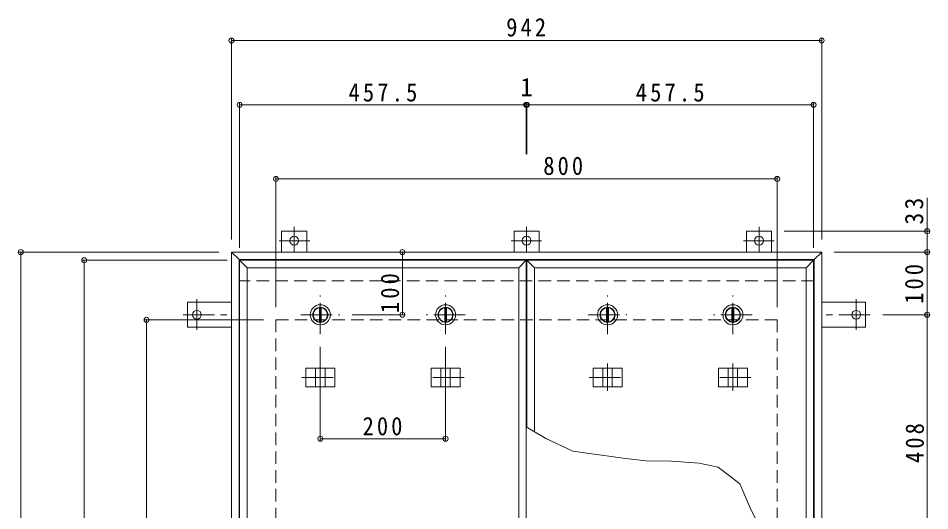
# Model space of a CAD drawing. Units: millimetres on the paper, enlarged 2 times, with parts at other scales. Extents: x -524 to 544, y -392 to 371.
# Drawn here: x -442 to -151, y 94.3 to 251.5 of the extents above; entities that cross this region are included whole.
import ezdxf
from ezdxf.enums import TextEntityAlignment as Align

# ---------------------------------------------------------------- set-up
doc = ezdxf.new("R2010")
doc.units = ezdxf.units.MM
doc.header["$LTSCALE"] = 2
doc.header["$PDMODE"] = 32
doc.header["$PDSIZE"] = 1.6
doc.linetypes.add('CHAIN1', pattern=[8, 5, -1, 1, -1])
doc.linetypes.add('DASHED2', pattern=[3, 2, -1])
for name, color, linetype, lineweight in [('0-1_躯体', 2, 'DASHED2', 9), ('0-2_仕上', 3, 'Continuous', 9), ('0-3_建具', 4, 'Continuous', 9), ('0-5_寸法', 4, 'Continuous', 9), ('0-C', 2, 'Continuous', 9), ('0-E', 3, 'Continuous', 9), ('0-F', 7, 'Continuous', 9)]:
    doc.layers.add(name, color=color, linetype=linetype, lineweight=lineweight)
doc.styles.add('ＭＳ ゴシック', font='')
doc.styles.get('ＭＳ ゴシック').set_extended_font_data('MS Gothic')

msp = doc.modelspace()

# ---------------------------------------------------------------- linework, layer by layer
at = {"layer": '0-1_躯体'}
for p, q in [((-187.893, 167.631), (-371.493, 167.631)), ((-359.693, -4.769), (-359.693, 155.231)), ((-359.693, 155.231), (-199.693, 155.231)), ((-199.693, -4.769), (-199.693, 155.231))]:
    msp.add_line(p, q, dxfattribs=at)
at = {"layer": '0-2_仕上'}
for p, q in [((-371.293, 174.231), (-371.293, -23.769)), ((-279.793, 174.231), (-371.293, 174.231)), ((-368.893, 171.831), (-371.293, 174.231)), ((-368.893, 171.831), (-368.893, -21.369)), ((-282.193, 171.831), (-368.893, 171.831)), ((-279.793, 174.231), (-282.193, 171.831)), ((-188.093, 174.231), (-279.593, 174.231)), ((-277.193, 171.831), (-279.593, 174.231)), ((-279.593, 174.231), (-279.593, 120.95)), ((-190.493, 171.831), (-277.193, 171.831)), ((-277.193, 171.831), (-277.193, 119.535)), ((-188.093, 174.231), (-190.493, 171.831)), ((-190.493, 80.314), (-190.493, 171.831)), ((-188.093, 79.385), (-188.093, 174.231))]:
    msp.add_line(p, q, dxfattribs=at)
for points in [[(-371.293, -23.769), (-279.793, -23.769), (-279.793, 174.231)], [(-368.893, -21.369), (-282.193, -21.369), (-282.193, 171.831)]]:
    msp.add_lwpolyline(points, dxfattribs=at)
at = {"layer": '0-3_建具', "color": 2}
for p, q in [((-373.893, 176.831), (-371.493, 174.431)), ((-373.893, -26.369), (-373.893, 176.831)), ((-185.493, 176.831), (-373.893, 176.831)), ((-185.493, 176.831), (-187.893, 174.431)), ((-185.493, -26.369), (-185.493, 176.831)), ((-371.493, -23.969), (-371.493, 174.431)), ((-187.893, 174.431), (-371.493, 174.431)), ((-187.893, -23.969), (-187.893, 174.431))]:
    msp.add_line(p, q, dxfattribs=at)
at = {"layer": '0-3_建具'}
for p, q in [((-350.16, 139.831), (-350.16, 133.831)), ((-350.16, 139.831), (-340.925, 139.831)), ((-347.043, 139.831), (-347.043, 133.831)), ((-344.043, 139.831), (-344.043, 133.831)), ((-340.925, 139.831), (-340.925, 133.831)), ((-300.925, 139.831), (-310.16, 139.831)), ((-310.16, 139.831), (-310.16, 133.831)), ((-307.043, 139.831), (-307.043, 133.831)), ((-304.043, 139.831), (-304.043, 133.831)), ((-300.925, 139.831), (-300.925, 133.831)), ((-258.46, 139.831), (-258.46, 133.831)), ((-258.46, 139.831), (-249.225, 139.831)), ((-255.343, 139.831), (-255.343, 133.831)), ((-252.343, 139.831), (-252.343, 133.831)), ((-249.225, 139.831), (-249.225, 133.831)), ((-209.225, 139.831), (-218.46, 139.831)), ((-218.46, 139.831), (-218.46, 133.831)), ((-215.343, 139.831), (-215.343, 133.831)), ((-212.343, 139.831), (-212.343, 133.831)), ((-209.225, 139.831), (-209.225, 133.831)), ((-350.16, 133.831), (-340.925, 133.831)), ((-300.925, 133.831), (-310.16, 133.831)), ((-258.46, 133.831), (-249.225, 133.831)), ((-209.225, 133.831), (-218.46, 133.831))]:
    msp.add_line(p, q, dxfattribs=at)
at = {"layer": '0-3_建具', "linetype": 'CHAIN1'}
for p, q in [((-345.543, 141.254), (-345.543, 132.606)), ((-305.543, 141.254), (-305.543, 132.606)), ((-253.843, 141.254), (-253.843, 132.606)), ((-213.843, 141.254), (-213.843, 132.606)), ((-351.425, 136.831), (-339.661, 136.831)), ((-299.661, 136.831), (-311.425, 136.831)), ((-259.725, 136.831), (-247.961, 136.831)), ((-207.961, 136.831), (-219.725, 136.831))]:
    msp.add_line(p, q, dxfattribs=at)
at = {"layer": '0-5_寸法', "color": 7}
msp.add_line((-151.789, 183.471), (-151.789, 194.102), dxfattribs=at)
for points in [[(-264.966, 113.302), (-273.54, 117.381), (-279.793, 121.068)], [(-187.893, 79.307), (-194.801, 81.982), (-200.848, 85.267), (-205.362, 89.115), (-208.433, 95.404), (-211.596, 102.896), (-218.588, 108.14), (-224.582, 109.472), (-233.406, 110.138), (-241.481, 110.222), (-248.14, 110.971), (-264.966, 113.302)]]:
    msp.add_lwpolyline(points, dxfattribs=at)
at = {"layer": '0-C', "linetype": 'CHAIN1'}
for p, q in [((-345.543, 150.631), (-345.543, 163.031)), ((-305.543, 150.631), (-305.543, 163.031)), ((-253.843, 150.631), (-253.843, 163.031)), ((-213.843, 150.631), (-213.843, 163.031)), ((-351.743, 156.831), (-339.343, 156.831)), ((-299.343, 156.831), (-311.743, 156.831)), ((-260.043, 156.831), (-247.643, 156.831)), ((-207.643, 156.831), (-220.043, 156.831))]:
    msp.add_line(p, q, dxfattribs=at)
at = {"layer": '0-C'}
for p, q in [((-345.843, 159.111), (-345.843, 154.55)), ((-345.243, 159.111), (-345.243, 154.55)), ((-305.843, 159.111), (-305.843, 154.55)), ((-305.243, 159.111), (-305.243, 154.55)), ((-254.143, 159.111), (-254.143, 154.55)), ((-253.543, 159.111), (-253.543, 154.55)), ((-214.143, 159.111), (-214.143, 154.55)), ((-213.543, 159.111), (-213.543, 154.55))]:
    msp.add_line(p, q, dxfattribs=at)
for centre, radius in [((-345.543, 156.831), 3.2), ((-345.543, 156.831), 2.4), ((-345.543, 156.831), 2.3), ((-305.543, 156.831), 3.2), ((-305.543, 156.831), 2.4), ((-305.543, 156.831), 2.3), ((-253.843, 156.831), 3.2), ((-253.843, 156.831), 2.4), ((-253.843, 156.831), 2.3), ((-213.843, 156.831), 3.2), ((-213.843, 156.831), 2.4), ((-213.843, 156.831), 2.3)]:
    msp.add_circle(centre, radius, dxfattribs=at)
at = {"layer": '0-E'}
for p, q in [((-349.893, 183.471), (-357.893, 183.471)), ((-357.893, 176.831), (-357.893, 183.471)), ((-349.893, 176.831), (-349.893, 183.471)), ((-283.693, 183.471), (-275.693, 183.471)), ((-283.693, 176.831), (-283.693, 183.471)), ((-275.693, 176.831), (-275.693, 183.471)), ((-209.493, 183.471), (-201.493, 183.471)), ((-209.493, 176.831), (-209.493, 183.471)), ((-201.493, 176.831), (-201.493, 183.471)), ((-387.933, 160.831), (-387.933, 152.831)), ((-373.893, 160.831), (-387.933, 160.831)), ((-185.493, 160.831), (-171.453, 160.831)), ((-171.453, 160.831), (-171.453, 152.831)), ((-373.893, 152.831), (-387.933, 152.831)), ((-185.493, 152.831), (-171.453, 152.831))]:
    msp.add_line(p, q, dxfattribs=at)
at = {"layer": '0-E', "linetype": 'CHAIN1'}
for p, q in [((-353.893, 184.902), (-353.893, 176.871)), ((-279.693, 184.902), (-279.693, 176.871)), ((-205.493, 184.902), (-205.493, 176.871)), ((-348.925, 180.471), (-358.702, 180.471)), ((-284.661, 180.471), (-274.883, 180.471)), ((-210.461, 180.471), (-200.683, 180.471)), ((-384.933, 161.799), (-384.933, 152.021)), ((-174.453, 161.799), (-174.453, 152.021)), ((-389.365, 156.831), (-373.893, 156.831)), ((-170.021, 156.831), (-185.493, 156.831))]:
    msp.add_line(p, q, dxfattribs=at)
at = {"layer": '0-E'}
for centre in [(-353.893, 180.471), (-279.693, 180.471), (-205.493, 180.471), (-384.933, 156.831), (-174.453, 156.831)]:
    msp.add_circle(centre, 1.4, dxfattribs=at)
at = {"layer": '0-F'}
for p, q in [((-373.893, 244.973), (-373.893, 180.831)), ((-185.493, 244.973), (-185.493, 180.831)), ((-373.893, 244.373), (-185.493, 244.373)), ((-371.293, 224.414), (-371.293, 178.231)), ((-279.793, 224.414), (-279.793, 208.11)), ((-279.593, 224.414), (-279.593, 208.11)), ((-188.093, 224.414), (-188.093, 178.231)), ((-371.293, 223.814), (-279.793, 223.814)), ((-279.793, 223.814), (-279.593, 223.814)), ((-279.593, 223.814), (-188.093, 223.814)), ((-359.693, 200.774), (-359.693, 159.231)), ((-359.693, 200.174), (-199.693, 200.174)), ((-199.693, 200.774), (-199.693, 159.231)), ((-151.189, 183.471), (-197.493, 183.471)), ((-151.789, 176.831), (-151.789, 183.471)), ((-441.774, 176.831), (-377.893, 176.831)), ((-441.174, 176.831), (-441.174, -26.369)), ((-319.359, 176.831), (-319.359, 156.831)), ((-151.189, 176.831), (-181.493, 176.831)), ((-151.789, 176.831), (-151.789, 156.831)), ((-421.484, 174.231), (-375.293, 174.231)), ((-420.884, -23.769), (-420.884, 174.231)), ((-401.594, 155.231), (-363.693, 155.231)), ((-400.994, -4.769), (-400.994, 155.231)), ((-318.759, 156.831), (-335.343, 156.831)), ((-151.189, 156.831), (-166.021, 156.831)), ((-151.789, 156.831), (-151.789, 75.231)), ((-345.543, 116.665), (-345.543, 146.631)), ((-305.543, 116.665), (-305.543, 146.631)), ((-345.543, 117.265), (-305.543, 117.265))]:
    msp.add_line(p, q, dxfattribs=at)
for p in [(-373.893, 244.373), (-185.493, 244.373), (-371.293, 223.814), (-279.793, 223.814), (-279.593, 223.814), (-188.093, 223.814), (-359.693, 200.174), (-199.693, 200.174), (-151.789, 183.471), (-441.174, 176.831), (-319.359, 176.831), (-151.789, 176.831), (-420.884, 174.231), (-319.359, 156.831), (-151.789, 156.831), (-400.994, 155.231), (-345.543, 117.265), (-305.543, 117.265)]:
    msp.add_point(p, dxfattribs=at)

# ---------------------------------------------------------------- texts
at = {"layer": '0-F', "color": 2, "style": 'ＭＳ ゴシック'}
msp.add_text('1', height=5.865, dxfattribs=at).set_placement((-281.693, 224.814), align=Align.BOTTOM_LEFT)
at = {"layer": '0-F', "color": 2, "char_height": 5.865, "attachment_point": 7, "style": 'ＭＳ ゴシック'}
for s, insert in [('\\T1.27;\\W0.9;942', (-286.193, 245.573)), ('\\T1.28;\\W0.9;457.5', (-336.543, 224.814)), ('\\T1.28;\\W0.9;457.5', (-244.843, 224.814)), ('\\T1.27;\\W0.9;800', (-274.367, 201.374)), ('\\T1.27;\\W0.9;200', (-332.043, 118.265))]:
    msp.add_mtext(s, dxfattribs=dict(at, insert=insert))
at = {"layer": '0-F', "color": 2, "char_height": 5.865, "attachment_point": 7, "rotation": 90, "style": 'ＭＳ ゴシック'}
for s, insert in [('\\T1.27;\\W0.95;33', (-152.989, 185.602)), ('\\T1.27;\\W0.9;100', (-152.989, 160.331)), ('\\T1.27;\\W0.9;100', (-320.319, 157.387)), ('\\T1.27;\\W0.9;408', (-152.789, 109.531))]:
    msp.add_mtext(s, dxfattribs=dict(at, insert=insert))

doc.saveas('drawing.dxf')
